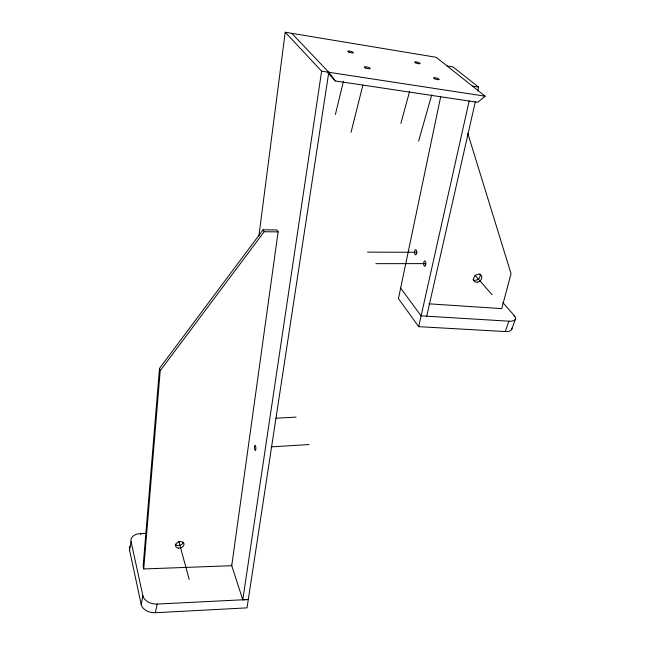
<?xml version="1.0" encoding="UTF-8"?>
<svg xmlns="http://www.w3.org/2000/svg" width="645" height="645" viewBox="0 0 645 645"><rect width="100%" height="100%" fill="white"/><g stroke="black" fill="none" stroke-linecap="round" stroke-linejoin="round"><path stroke-width="0.97" d="M159.5 368.408L143.126 566.35L143.714 568.963L231.749 565.713L278.124 231.861L276.979 229.942L263.063 229.797L159.5 368.408L160.21 370.706L143.714 568.963M258.903 236.006L285.219 32.25L436.141 57.284L485.137 96.202L477.687 102.329L335.392 80.964L327.773 72.917M145.859 533.431L140.852 533.552A11.715 7.659 7.6 0 0 131.064 541.542L142.9 595.819A12.392 8.659 7.9 0 0 157.154 604.059L248.285 599.511L242.786 599.818L321.621 71.168L285.219 32.25M291.782 33.338L328.781 72.256L247.011 607.864L155.372 612.726A12.328 8.699 7.7 0 1 141.199 604.494L129.524 549.975A11.658 7.708 7.4 0 1 130.048 546.363M129.524 549.975L131.064 541.542M140.658 534.6L140.852 533.552M141.199 604.494L142.9 595.819M155.372 612.726L157.154 604.059M440.737 96.468L398.441 298.619L418.694 326.668L505.22 331.546A12.594 5.12 18.8 0 0 511.832 328.103M418.694 326.668L469.181 100.87M426.708 316.195L475.309 101.797M477.751 91.026L478.638 87.115L453.04 66.967L447.114 66M335.408 114.479L343.43 81.262M351.041 132.322L362.885 85.132M400.859 123.453L409.535 91.695M418.597 141.166L431.699 95.009M505.22 331.546L508.913 321.194A12.658 5.039 18.7 0 0 514.267 315.59L502.826 302.594M514.041 316.235L514.267 315.59M511.808 329.184L515.516 318.896M160.21 370.706L264.16 231.732L278.124 231.861M271.15 446.896L309.044 444.542M276.028 418.186L296.087 417.13M375.89 263.668L425.531 263.611M367.513 252.139L417.267 252.284M508.913 321.194L421.112 315.856L400.642 288.097M428.869 303.819L501.737 308.616L511.05 273.69L467.794 133.426M321.621 71.168L485.137 96.202M472.471 86.148L478.638 87.115M474.938 275.117L492.135 294.781M328.781 72.256L335.392 80.964M263.063 229.797L264.16 231.732M231.45 564.794L242.786 599.818M178.883 541.534L189.195 579.395M183.269 542.211A4.354 3.128 -18.3 0 1 179.576 545.412A4.354 3.128 -18.3 0 1 175.174 544.138M479.807 273.794A4.588 3.564 -40.4 0 1 478.364 279.019A4.588 3.564 -40.4 0 1 472.962 279.72M348.945 52.14A2.927 0.661 14.4 0 0 353.339 52.688A2.927 0.661 14.4 0 0 349.243 51.044A2.927 0.661 14.4 0 0 348.945 52.14M365.392 67.918A3.04 0.71 14.7 0 0 370.149 68.62A3.04 0.71 14.7 0 0 366.158 66.846A3.04 0.71 14.7 0 0 365.392 67.918M415.799 62.928A2.846 0.621 15.2 0 0 420.153 63.597A2.846 0.621 15.2 0 0 416.307 61.944A2.846 0.621 15.2 0 0 415.799 62.928M434.698 78.803A2.959 0.677 15.5 0 0 439.181 79.464A2.959 0.677 15.5 0 0 435.141 77.714A2.959 0.677 15.5 0 0 434.698 78.803M178.415 548.097A4.362 3.128 -18.4 0 0 183.962 543.582A4.362 3.128 -18.4 0 0 176.972 542.864A4.362 3.128 -18.4 0 0 178.415 548.097M416.444 253.759A2.596 1.056 -89.4 0 0 415.703 249.696A2.596 1.056 -89.4 0 0 414.622 253.38A2.596 1.056 -89.4 0 0 416.444 253.759M425.635 265.143A2.636 1.097 -89.6 0 0 424.87 260.983A2.636 1.097 -89.6 0 0 423.741 264.716A2.636 1.097 -89.6 0 0 425.635 265.143M477.743 282.115A4.596 3.564 -40.4 0 0 481.267 275.367A4.596 3.564 -40.4 0 0 473.994 277.197A4.596 3.564 -40.4 0 0 477.743 282.115M254.573 446.493A2.54 0.661 86.9 0 0 255.283 450.428A2.54 0.661 86.9 0 0 255.734 446.767A2.54 0.661 86.9 0 0 254.573 446.493"/></g></svg>
